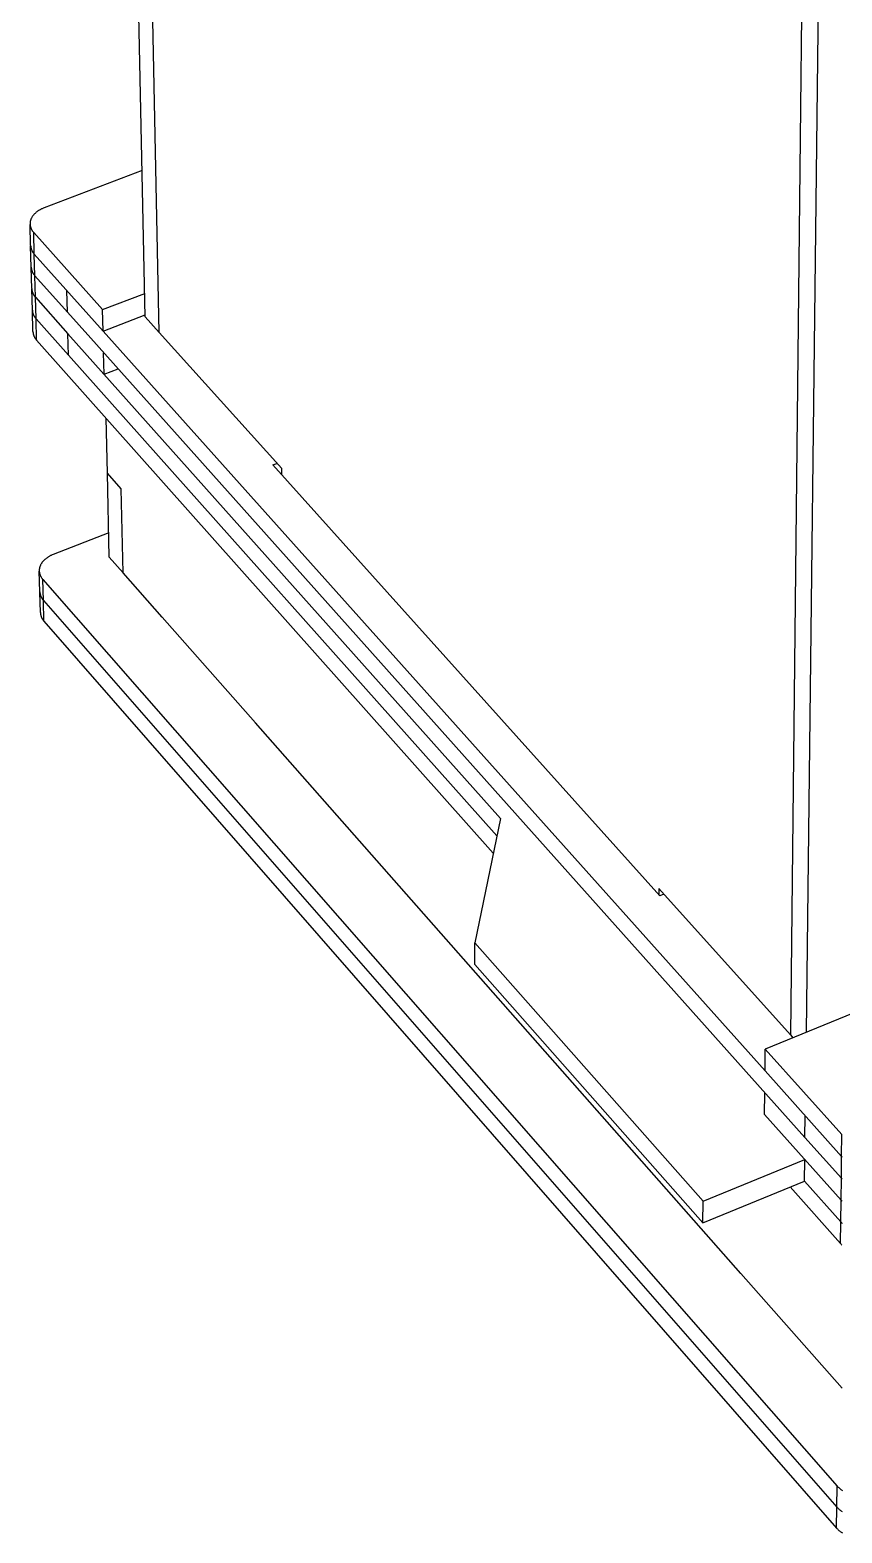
# Model space of a CAD drawing. Extents: x 623 to 1150, y 6 to 775.
# Drawn here: x 652 to 721.1, y 6.4 to 134.3 of the extents above; entities that cross this region are included whole.
import ezdxf

# ---------------------------------------------------------------- set-up
doc = ezdxf.new("R2010")
doc.units = 0
doc.layers.add('DIMENSIONES', color=7, linetype='CONTINUOUS')

msp = doc.modelspace()

# ---------------------------------------------------------------- linework, layer by layer
at = {"layer": 'DIMENSIONES'}
for points in [[(661.804, 109.945), (658.392, 272.111)], [(663.005, 108.608), (659.702, 270.836)], [(718.532, 214.592), (716.733, 48.827)], [(720.001, 214.658), (718.072, 49.049)], [(661.542, 122.381), (653.213, 119.216)], [(653.213, 119.216), (653.121, 119.179), (653.076, 119.16), (653.03, 119.139), (652.985, 119.118), (652.941, 119.096), (652.897, 119.073), (652.853, 119.05), (652.81, 119.025), (652.768, 119), (652.726, 118.974), (652.685, 118.947), (652.645, 118.919), (652.605, 118.891), (652.567, 118.861), (652.529, 118.832), (652.492, 118.801), (652.456, 118.769), (652.422, 118.737), (652.388, 118.704), (652.356, 118.671), (652.324, 118.637), (652.294, 118.602), (652.266, 118.567), (652.238, 118.531), (652.212, 118.495), (652.187, 118.458), (652.164, 118.421), (652.142, 118.384), (652.122, 118.346), (652.112, 118.326), (652.103, 118.307), (652.094, 118.288), (652.086, 118.269), (652.078, 118.249), (652.07, 118.23), (652.063, 118.21), (652.056, 118.191), (652.05, 118.171), (652.044, 118.152), (652.038, 118.132), (652.033, 118.112), (652.028, 118.093), (652.023, 118.073), (652.019, 118.053), (652.015, 118.033), (652.012, 118.014), (652.009, 117.994), (652.007, 117.974), (652.005, 117.954), (652.003, 117.935), (652.002, 117.915), (652.001, 117.895), (652, 117.876), (652, 117.856), (652, 117.836), (652.001, 117.817), (652.002, 117.797), (652.003, 117.778), (652.005, 117.759), (652.007, 117.739), (652.01, 117.72), (652.013, 117.701), (652.016, 117.682), (652.019, 117.663), (652.023, 117.644), (652.028, 117.625), (652.032, 117.606), (652.037, 117.588), (652.043, 117.569), (652.049, 117.551), (652.055, 117.532), (652.061, 117.514), (652.068, 117.496), (652.075, 117.478), (652.082, 117.46), (652.098, 117.425), (652.114, 117.39), (652.132, 117.355), (652.152, 117.321), (652.172, 117.288), (652.193, 117.255), (652.215, 117.223), (652.239, 117.192), (652.263, 117.161), (652.288, 117.131), (652.314, 117.101)], [(652.049, 115.996), (652.001, 117.797)], [(652.314, 117.101), (658.178, 110.558)], [(652.362, 115.265), (652.314, 117.101)], [(652.049, 115.996), (652.051, 115.971), (652.053, 115.946), (652.055, 115.921), (652.058, 115.896), (652.062, 115.871), (652.066, 115.846), (652.071, 115.822), (652.077, 115.797), (652.083, 115.772), (652.089, 115.747), (652.096, 115.723), (652.104, 115.698), (652.112, 115.674), (652.121, 115.65), (652.13, 115.626), (652.14, 115.602), (652.15, 115.579), (652.161, 115.556), (652.173, 115.533), (652.184, 115.51), (652.197, 115.488), (652.21, 115.465), (652.223, 115.444), (652.237, 115.422), (652.251, 115.401), (652.266, 115.38), (652.281, 115.36), (652.296, 115.34), (652.312, 115.321), (652.328, 115.302), (652.345, 115.283), (652.362, 115.265)], [(652.098, 114.164), (652.05, 115.961)], [(652.41, 113.432), (652.362, 115.265)], [(652.362, 115.265), (658.22, 108.719)], [(652.098, 114.164), (652.099, 114.139), (652.101, 114.114), (652.104, 114.089), (652.107, 114.064), (652.111, 114.039), (652.115, 114.014), (652.12, 113.989), (652.125, 113.964), (652.131, 113.94), (652.138, 113.915), (652.145, 113.89), (652.152, 113.866), (652.161, 113.842), (652.169, 113.818), (652.179, 113.794), (652.188, 113.77), (652.199, 113.746), (652.21, 113.723), (652.221, 113.7), (652.233, 113.678), (652.245, 113.655), (652.258, 113.633), (652.271, 113.611), (652.285, 113.59), (652.299, 113.569), (652.314, 113.548), (652.329, 113.528), (652.345, 113.508), (652.361, 113.488), (652.377, 113.469), (652.393, 113.45), (652.41, 113.432)], [(652.146, 112.335), (652.099, 114.129)], [(652.459, 111.603), (652.41, 113.432)], [(652.41, 113.432), (655.18, 110.333)], [(652.146, 112.335), (652.148, 112.31), (652.15, 112.286), (652.152, 112.261), (652.156, 112.236), (652.159, 112.211), (652.163, 112.186), (652.168, 112.161), (652.174, 112.136), (652.18, 112.111), (652.186, 112.086), (652.193, 112.062), (652.201, 112.037), (652.209, 112.013), (652.218, 111.989), (652.227, 111.965), (652.237, 111.941), (652.247, 111.918), (652.258, 111.895), (652.269, 111.872), (652.281, 111.849), (652.294, 111.827), (652.306, 111.804), (652.32, 111.783), (652.334, 111.761), (652.348, 111.74), (652.362, 111.719), (652.377, 111.699), (652.393, 111.679), (652.409, 111.66), (652.425, 111.64), (652.442, 111.622), (652.459, 111.603)], [(652.195, 110.511), (652.147, 112.301)], [(652.507, 109.779), (652.459, 111.603)], [(652.459, 111.603), (655.226, 108.503)], [(655.18, 110.333), (655.135, 112.167)], [(658.178, 110.558), (661.762, 111.931)], [(652.195, 110.511), (652.196, 110.486), (652.198, 110.461), (652.201, 110.436), (652.204, 110.411), (652.208, 110.386), (652.212, 110.361), (652.217, 110.336), (652.222, 110.311), (652.228, 110.287), (652.235, 110.262), (652.242, 110.237), (652.249, 110.213), (652.257, 110.189), (652.266, 110.164), (652.275, 110.14), (652.285, 110.117), (652.296, 110.093), (652.306, 110.07), (652.318, 110.047), (652.33, 110.024), (652.342, 110.002), (652.355, 109.98), (652.368, 109.958), (652.382, 109.936), (652.396, 109.915), (652.411, 109.895), (652.426, 109.874), (652.441, 109.854), (652.457, 109.835), (652.473, 109.816), (652.49, 109.797), (652.507, 109.779)], [(652.243, 108.69), (652.196, 110.476)], [(655.18, 110.333), (657.167, 108.11)], [(658.22, 108.719), (658.178, 110.558)], [(658.22, 108.719), (661.801, 110.093)], [(652.555, 107.957), (652.507, 109.779)], [(652.507, 109.779), (655.271, 106.677)], [(658.22, 108.719), (714.57, 45.764)], [(663.005, 108.608), (661.804, 109.945)], [(652.243, 108.69), (652.244, 108.665), (652.247, 108.64), (652.249, 108.615), (652.252, 108.59), (652.256, 108.565), (652.26, 108.54), (652.265, 108.515), (652.27, 108.49), (652.276, 108.466), (652.283, 108.441), (652.29, 108.416), (652.297, 108.392), (652.306, 108.368), (652.314, 108.344), (652.324, 108.32), (652.333, 108.296), (652.344, 108.272), (652.355, 108.249), (652.366, 108.226), (652.378, 108.203), (652.39, 108.181), (652.403, 108.159), (652.416, 108.137), (652.43, 108.116), (652.444, 108.094), (652.459, 108.074), (652.474, 108.053), (652.489, 108.033), (652.505, 108.014), (652.521, 107.995), (652.538, 107.976), (652.555, 107.957)], [(652.555, 107.957), (691.429, 64.282)], [(655.226, 108.503), (692.045, 67.252)], [(655.271, 106.677), (655.226, 108.503)], [(657.167, 108.11), (717.965, 40.089)], [(673.423, 97.016), (663.005, 108.608)], [(655.271, 106.677), (691.737, 65.765)], [(658.305, 105.053), (658.263, 106.884)], [(658.305, 105.053), (659.492, 105.51)], [(658.585, 96.622), (658.477, 101.304)], [(672.667, 97.332), (673.017, 97.468)], [(705.6, 60.673), (672.667, 97.332)], [(658.749, 89.488), (658.585, 96.622)], [(659.762, 95.294), (658.585, 96.622)], [(673.431, 96.481), (673.423, 97.016)], [(659.922, 88.158), (659.762, 95.294)], [(658.702, 91.548), (653.975, 89.709)], [(653.975, 89.709), (653.885, 89.672), (653.84, 89.653), (653.796, 89.632), (653.751, 89.611), (653.708, 89.589), (653.664, 89.566), (653.622, 89.542), (653.579, 89.517), (653.538, 89.492), (653.497, 89.466), (653.456, 89.439), (653.417, 89.411), (653.378, 89.382), (653.34, 89.353), (653.303, 89.323), (653.267, 89.292), (653.231, 89.26), (653.197, 89.228), (653.164, 89.195), (653.132, 89.161), (653.102, 89.127), (653.072, 89.092), (653.044, 89.057), (653.017, 89.021), (652.991, 88.984), (652.967, 88.947), (652.944, 88.91), (652.923, 88.872), (652.903, 88.834), (652.885, 88.795), (652.876, 88.776), (652.868, 88.756), (652.86, 88.737), (652.852, 88.717), (652.845, 88.698), (652.838, 88.678), (652.832, 88.658), (652.826, 88.639), (652.82, 88.619), (652.815, 88.599), (652.81, 88.579), (652.806, 88.559), (652.802, 88.539), (652.798, 88.52), (652.795, 88.5), (652.792, 88.48), (652.79, 88.46), (652.788, 88.44), (652.786, 88.42), (652.785, 88.4), (652.784, 88.381), (652.783, 88.361), (652.783, 88.341), (652.784, 88.321), (652.784, 88.302), (652.785, 88.282), (652.787, 88.263), (652.788, 88.243), (652.79, 88.224), (652.793, 88.204), (652.796, 88.185), (652.799, 88.166), (652.803, 88.147), (652.806, 88.128), (652.811, 88.109), (652.815, 88.09), (652.82, 88.071), (652.826, 88.052), (652.831, 88.034), (652.837, 88.015), (652.843, 87.997), (652.85, 87.979), (652.864, 87.943), (652.88, 87.907), (652.896, 87.872), (652.914, 87.837), (652.933, 87.803), (652.953, 87.77), (652.974, 87.737), (652.995, 87.704), (653.018, 87.673), (653.042, 87.642), (653.067, 87.611), (653.092, 87.582)], [(652.831, 86.542), (652.785, 88.282)], [(659.922, 88.158), (658.749, 89.488)], [(653.139, 85.807), (653.092, 87.582)], [(653.092, 87.582), (720.71, 10.436)], [(663.258, 84.377), (659.922, 88.158)], [(811.043, 87.077), (714.587, 47.624)], [(652.831, 86.542), (652.832, 86.517), (652.834, 86.492), (652.837, 86.467), (652.84, 86.442), (652.843, 86.417), (652.848, 86.392), (652.852, 86.367), (652.858, 86.342), (652.864, 86.318), (652.87, 86.293), (652.877, 86.268), (652.884, 86.244), (652.893, 86.219), (652.901, 86.195), (652.91, 86.171), (652.92, 86.147), (652.93, 86.124), (652.941, 86.1), (652.952, 86.077), (652.964, 86.054), (652.976, 86.032), (652.989, 86.01), (653.002, 85.988), (653.015, 85.966), (653.029, 85.945), (653.044, 85.924), (653.059, 85.903), (653.074, 85.883), (653.09, 85.863), (653.106, 85.844), (653.122, 85.825), (653.139, 85.807)], [(652.878, 84.771), (652.832, 86.507)], [(653.186, 84.035), (653.139, 85.807)], [(653.139, 85.807), (720.686, 8.64)], [(652.878, 84.771), (652.879, 84.746), (652.881, 84.721), (652.884, 84.696), (652.887, 84.671), (652.89, 84.646), (652.895, 84.621), (652.899, 84.596), (652.905, 84.571), (652.911, 84.546), (652.917, 84.522), (652.924, 84.497), (652.931, 84.473), (652.939, 84.448), (652.948, 84.424), (652.957, 84.4), (652.967, 84.376), (652.977, 84.353), (652.988, 84.329), (652.999, 84.306), (653.011, 84.283), (653.023, 84.261), (653.035, 84.238), (653.049, 84.216), (653.062, 84.195), (653.076, 84.174), (653.091, 84.153), (653.105, 84.132), (653.121, 84.112), (653.136, 84.092), (653.152, 84.073), (653.169, 84.054), (653.186, 84.035)], [(653.186, 84.035), (720.662, 6.848)], [(671.184, 75.392), (663.258, 84.377)], [(712.52, 28.535), (671.184, 75.392)], [(692.045, 67.252), (689.851, 56.664)], [(705.523, 61.299), (705.521, 60.761)], [(716.733, 48.827), (705.523, 61.299)], [(705.956, 60.817), (705.6, 60.673)], [(689.861, 54.82), (689.851, 56.664)], [(689.851, 56.664), (709.291, 34.668)], [(689.861, 54.82), (709.279, 32.819)], [(716.733, 48.827), (716.946, 48.589)], [(714.57, 45.764), (714.587, 47.624)], [(714.587, 47.624), (721.115, 40.341)], [(714.57, 45.764), (721.09, 38.479)], [(714.534, 42.056), (714.552, 43.908)], [(714.534, 42.056), (721.039, 34.767)], [(717.965, 40.089), (717.987, 41.946)], [(717.965, 40.089), (721.064, 36.621)], [(721.09, 38.479), (721.115, 40.341)], [(721.064, 36.621), (721.09, 38.479)], [(721.09, 38.479), (721.12, 38.446)], [(709.291, 34.668), (717.943, 38.236)], [(717.922, 36.387), (717.943, 38.236)], [(709.279, 32.819), (717.922, 36.387)], [(716.705, 35.885), (720.989, 31.072)], [(717.922, 36.387), (721.014, 32.918)], [(721.039, 34.767), (721.064, 36.621)], [(721.064, 36.621), (721.095, 36.588), (721.126, 36.556)], [(709.279, 32.819), (709.291, 34.668)], [(721.014, 32.918), (721.039, 34.767)], [(721.039, 34.767), (721.069, 34.734), (721.101, 34.702), (721.134, 34.669)], [(720.989, 31.072), (721.014, 32.918)], [(721.014, 32.918), (721.044, 32.885), (721.076, 32.852), (721.108, 32.819), (721.143, 32.787)], [(720.989, 31.072), (721.019, 31.039), (721.051, 31.006), (721.083, 30.974), (721.117, 30.941)], [(721.145, 18.758), (712.52, 28.535)], [(720.686, 8.64), (720.71, 10.436)], [(720.71, 10.436), (720.74, 10.403), (720.771, 10.37), (720.803, 10.338), (720.837, 10.305), (720.872, 10.273), (720.908, 10.241), (720.946, 10.21), (720.984, 10.179), (721.025, 10.148), (721.066, 10.118), (721.109, 10.088), (721.153, 10.059)], [(720.662, 6.848), (720.686, 8.64)], [(720.686, 8.64), (720.716, 8.607), (720.747, 8.574), (720.779, 8.541), (720.812, 8.509), (720.847, 8.477), (720.883, 8.445), (720.921, 8.414), (720.96, 8.383), (721, 8.352), (721.042, 8.322), (721.084, 8.292), (721.129, 8.263)], [(720.662, 6.848), (720.691, 6.815), (720.722, 6.782), (720.754, 6.749), (720.788, 6.717), (720.823, 6.685), (720.859, 6.653), (720.896, 6.621), (720.935, 6.59), (720.975, 6.56), (721.017, 6.529), (721.06, 6.5), (721.104, 6.47), (721.149, 6.442)]]:
    msp.add_lwpolyline(points, dxfattribs=at)

doc.saveas('drawing.dxf')
